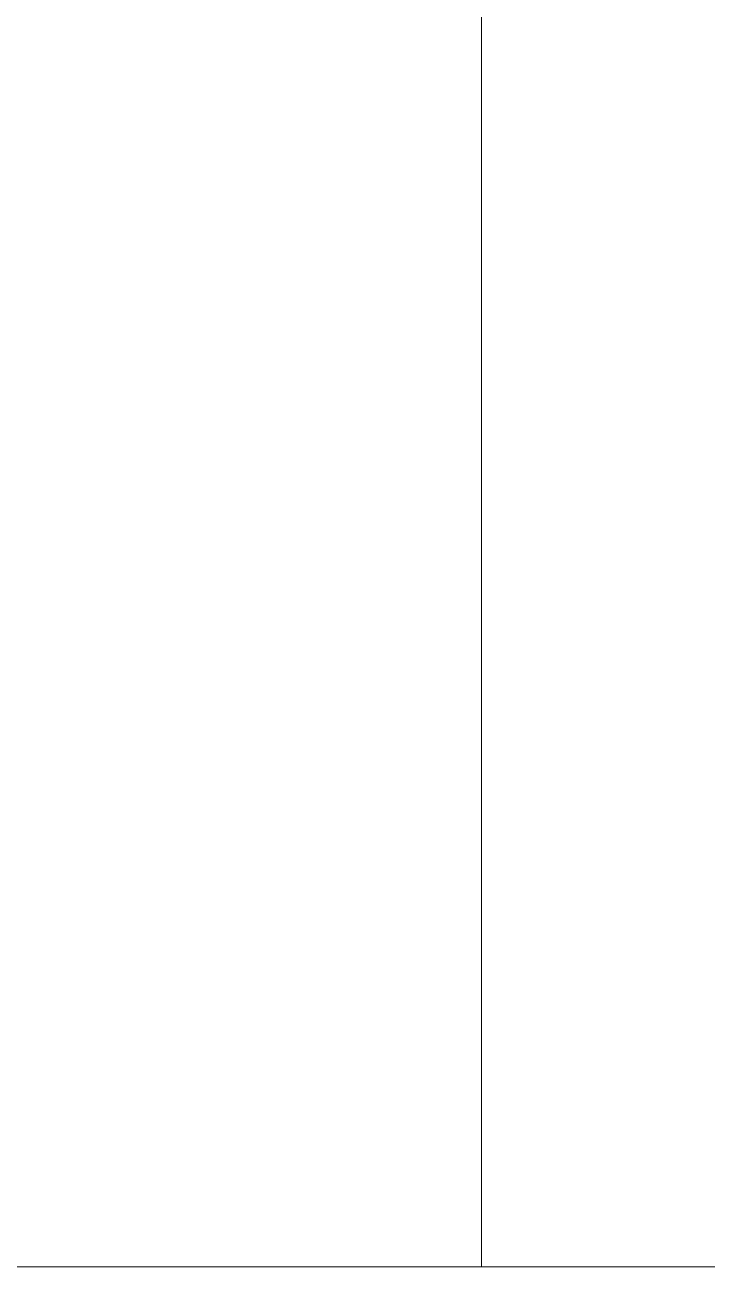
# Model space of a CAD drawing. Header units: millimetres. Extents: x 26027 to 581921, y 7230 to 233891.
# Drawn here: x 478007 to 478573, y 152929 to 153966 of the extents above; entities that cross this region are included whole.
import ezdxf

# ---------------------------------------------------------------- set-up
doc = ezdxf.new("R2010")
doc.units = ezdxf.units.MM
doc.header["$LTSCALE"] = 5
doc.layers.get('0').update_dxf_attribs({"color": 252})
for name, color, linetype, lineweight in [('E-ELEC-EQPM-2', 85, 'Continuous', 30), ('Medical Equipment and Furniture', 252, 'Continuous', 0), ('NEW Wall', 252, 'Continuous', 5), ('Walls', 252, 'Continuous', 5)]:
    doc.layers.add(name, color=color, linetype=linetype, lineweight=lineweight)
doc.layers.add('EXF', color=7, linetype='Continuous', lineweight=30, true_color=0x4e7e3e)

# ---------------------------------------------------------------- blocks, each defined once
blk = doc.blocks.new('*X24')
at = {"color": 0}
for p, q in [((13, 1), (13, 1)), ((13, 1), (13, 1)), ((13, 1), (13, 1)), ((13, 1), (13, 1)), ((13, 1), (13, 1)), ((13, 1), (13, 1)), ((13, 1), (13, 1)), ((13, 1), (13, 1)), ((13, 1), (13, 1)), ((13, 1), (13, 1)), ((13, 1), (13, 1)), ((13, 1), (13, 1)), ((13, 1), (13, 1)), ((13, 1), (13, 1)), ((13, 1), (13, 1)), ((13, 1), (14, 1)), ((13, 1), (14, 1)), ((13, 1), (14, 1)), ((13, 1), (13, 1)), ((13, 1), (13, 1)), ((13, 1), (13, 1)), ((13, 1), (13, 1)), ((13, 1), (13, 1)), ((13, 1), (13, 1)), ((13, 1), (13, 1)), ((13, 1), (13, 1)), ((13, 1), (13, 1)), ((13, 1), (13, 1)), ((13, 1), (13, 1)), ((13, 1), (13, 1)), ((13, 1), (13, 1)), ((13, 1), (13, 1)), ((13, 1), (13, 1)), ((13, 1), (13, 1)), ((13, 1), (13, 1)), ((13, 1), (13, 1)), ((13, 1), (13, 1)), ((13, 1), (13, 1)), ((13, 1), (13, 1)), ((13, 1), (13, 1)), ((13, 1), (13, 1)), ((13, 1), (13, 1)), ((13, 1), (13, 1)), ((13, 1), (13, 1)), ((13, 1), (13, 1)), ((13, 1), (13, 1)), ((13, 1), (13, 1)), ((13, 1), (13, 1)), ((13, 1), (13, 1)), ((13, 1), (13, 1)), ((13, 1), (13, 1)), ((13, 1), (13, 1)), ((13, 1), (13, 1)), ((13, 1), (13, 1)), ((13, 1), (13, 1)), ((13, 1), (13, 1)), ((13, 1), (13, 1)), ((13, 1), (13, 1)), ((13, 1), (13, 1)), ((13, 1), (13, 1)), ((13, 1), (13, 1)), ((13, 1), (13, 1)), ((13, 1), (13, 1)), ((13, 1), (13, 1)), ((13, 1), (13, 1)), ((13, 1), (13, 1)), ((13, 1), (13, 1)), ((13, 1), (13, 1)), ((13, 1), (13, 1)), ((13, 1), (13, 1)), ((13, 1), (13, 1)), ((13, 1), (13, 1)), ((13, 1), (13, 1)), ((13, 1), (13, 1)), ((13, 1), (13, 1)), ((13, 1), (13, 1)), ((13, 1), (13, 1)), ((13, 1), (13, 1)), ((13, 1), (13, 1)), ((13, 1), (13, 1)), ((13, 1), (13, 1)), ((13, 1), (13, 1)), ((13, 1), (13, 1)), ((13, 1), (13, 1)), ((13, 1), (13, 1)), ((13, 1), (13, 1)), ((13, 1), (13, 1)), ((13, 1), (13, 1)), ((13, 1), (13, 1)), ((13, 1), (13, 1)), ((13, 1), (13, 1)), ((13, 1), (13, 1)), ((13, 1), (13, 1)), ((13, 1), (13, 1)), ((13, 1), (13, 1)), ((13, 1), (13, 1)), ((13, 1), (13, 1)), ((13, 1), (13, 1)), ((13, 1), (13, 1)), ((13, 1), (13, 1)), ((13, 1), (13, 1)), ((13, 1), (13, 1)), ((13, 1), (13, 1)), ((13, 1), (13, 1)), ((13, 1), (13, 1)), ((13, 1), (13, 1)), ((13, 1), (13, 1)), ((13, 1), (13, 1)), ((13, 1), (13, 1)), ((13, 1), (13, 1)), ((13, 1), (13, 1)), ((13, 1), (13, 1)), ((13, 1), (13, 1)), ((13, 1), (13, 1)), ((13, 1), (13, 1)), ((13, 1), (13, 1)), ((13, 1), (13, 1)), ((13, 1), (13, 1)), ((13, 1), (13, 1)), ((13, 1), (13, 1)), ((13, 1), (13, 1)), ((13, 1), (13, 1)), ((13, 1), (13, 1)), ((13, 1), (14, 1)), ((13, 0), (13, 0)), ((13, 0), (13, 0)), ((13, 0), (13, 0)), ((13, 0), (13, 0)), ((13, 0), (13, 0)), ((13, 0), (13, 0)), ((13, 0), (13, 0)), ((13, 0), (13, 0)), ((13, 0), (13, 0)), ((13, 0), (13, 0)), ((13, 0), (13, 0)), ((13, 0), (13, 0)), ((13, 0), (13, 0)), ((13, 0), (13, 0)), ((13, 0), (13, 0)), ((13, 0), (13, 0)), ((13, 0), (13, 0)), ((13, 0), (13, 0)), ((13, 0), (13, 0)), ((13, 0), (13, 0)), ((13, 0), (13, 0)), ((13, 0), (13, 0)), ((13, 0), (13, 0)), ((13, 0), (13, 0)), ((13, 0), (13, 0)), ((13, 0), (13, 0)), ((13, 0), (13, 0)), ((13, 0), (13, 0)), ((13, 0), (13, 0)), ((13, 0), (13, 0)), ((13, 0), (13, 0)), ((13, 0), (13, 0)), ((13, 0), (13, 0)), ((13, 0), (13, 0)), ((13, 0), (13, 0)), ((13, 0), (13, 0)), ((13, 0), (13, 0)), ((13, 0), (13, 0)), ((13, 0), (13, 0)), ((13, 0), (13, 0)), ((13, 0), (13, 0)), ((13, 0), (13, 0)), ((13, 0), (13, 0)), ((13, 0), (13, 0)), ((13, 0), (13, 0)), ((13, 0), (13, 0)), ((13, 0), (13, 0)), ((13, 0), (13, 0)), ((13, 0), (14, 0)), ((13, 0), (14, 0)), ((13, 0), (13, 0)), ((13, 0), (14, 0)), ((14, 1), (14, 1)), ((14, 1), (14, 1)), ((14, 1), (14, 1)), ((14, 1), (14, 1)), ((14, 1), (14, 1)), ((14, 1), (14, 1)), ((14, 1), (14, 1)), ((14, 1), (14, 1)), ((14, 1), (14, 1)), ((14, 1), (14, 1)), ((14, 1), (14, 1)), ((14, 1), (14, 1)), ((14, 1), (14, 1)), ((14, 1), (14, 1)), ((14, 1), (14, 1)), ((14, 1), (14, 1)), ((14, 1), (14, 1)), ((14, 1), (14, 1)), ((14, 1), (14, 1)), ((14, 1), (14, 1)), ((14, 1), (14, 1)), ((14, 1), (14, 1)), ((14, 1), (14, 1)), ((14, 1), (14, 1)), ((14, 1), (14, 1)), ((14, 1), (14, 1)), ((14, 1), (14, 1)), ((14, 1), (14, 1)), ((14, 1), (14, 1)), ((14, 1), (14, 1)), ((14, 1), (14, 1)), ((14, 1), (14, 1)), ((14, 1), (14, 1)), ((14, 1), (14, 1)), ((14, 1), (14, 1)), ((14, 1), (14, 1)), ((14, 1), (14, 1)), ((14, 1), (14, 1)), ((14, 1), (14, 1)), ((14, 1), (14, 1)), ((14, 1), (14, 1)), ((14, 1), (14, 1)), ((14, 1), (14, 1)), ((14, 1), (14, 1)), ((14, 1), (14, 1)), ((14, 1), (14, 1)), ((14, 1), (14, 1)), ((14, 1), (14, 1)), ((14, 1), (14, 1)), ((14, 1), (14, 1)), ((14, 1), (14, 1)), ((14, 1), (14, 1)), ((14, 1), (14, 1)), ((14, 1), (14, 1)), ((14, 1), (14, 1)), ((14, 1), (14, 1)), ((14, 1), (14, 1)), ((14, 1), (14, 1)), ((14, 1), (14, 1)), ((14, 1), (14, 1)), ((14, 1), (14, 1)), ((14, 1), (14, 1)), ((14, 1), (14, 1)), ((14, 1), (14, 1)), ((14, 1), (14, 1)), ((14, 1), (14, 1)), ((14, 1), (14, 1)), ((14, 1), (14, 1)), ((14, 1), (14, 1)), ((14, 1), (14, 1)), ((14, 1), (14, 1)), ((14, 1), (14, 1)), ((14, 1), (14, 1)), ((14, 1), (14, 1)), ((14, 1), (14, 1)), ((14, 1), (14, 1)), ((14, 1), (14, 1)), ((14, 1), (14, 1)), ((14, 1), (14, 1)), ((14, 1), (14, 1)), ((14, 1), (14, 1)), ((14, 1), (14, 1)), ((14, 1), (14, 1)), ((14, 1), (14, 1)), ((14, 1), (14, 1)), ((14, 1), (14, 1)), ((14, 1), (14, 1)), ((14, 1), (14, 1)), ((14, 1), (14, 1)), ((14, 1), (14, 1)), ((14, 1), (14, 1)), ((14, 1), (14, 1)), ((14, 1), (14, 1)), ((14, 1), (14, 1)), ((14, 0), (14, 0)), ((14, 0), (14, 0)), ((14, 0), (14, 0)), ((14, 0), (14, 0)), ((14, 0), (14, 0)), ((14, 0), (14, 0)), ((14, 0), (14, 0)), ((14, 0), (14, 0)), ((14, 0), (14, 0)), ((14, 0), (14, 0)), ((14, 0), (14, 0)), ((14, 0), (14, 0)), ((14, 0), (14, 0)), ((14, 0), (14, 0)), ((14, 0), (14, 0)), ((14, 0), (14, 0)), ((14, 0), (14, 0)), ((14, 0), (14, 0)), ((14, 0), (14, 0)), ((14, 0), (14, 0)), ((14, 0), (14, 0)), ((14, 0), (14, 0)), ((14, 0), (14, 0)), ((14, 0), (14, 0)), ((14, 0), (14, 0)), ((14, 0), (14, 0)), ((14, 0), (14, 0)), ((14, 0), (14, 0)), ((14, 0), (14, 0)), ((14, 0), (14, 0)), ((14, 0), (14, 0)), ((14, 0), (14, 0)), ((14, 0), (14, 0)), ((14, 0), (14, 0)), ((14, 0), (14, 0)), ((14, 0), (14, 0)), ((14, 0), (14, 0)), ((14, 0), (14, 0)), ((14, 0), (14, 0)), ((14, 0), (14, 0)), ((14, 0), (14, 0)), ((14, 0), (14, 0)), ((14, 0), (14, 0)), ((14, 0), (14, 0)), ((14, 0), (14, 0)), ((14, 0), (14, 0)), ((14, 0), (14, 0)), ((14, 0), (14, 0)), ((13, 0), (13, 0)), ((13, 0), (14, 0)), ((13, 0), (13, 0)), ((13, 0), (14, 0)), ((13, 0), (13, 0)), ((13, 0), (14, 0)), ((13, 0), (13, 0)), ((13, 0), (13, 0)), ((13, 0), (13, 0)), ((13, 0), (13, 0)), ((13, 0), (14, 0)), ((13, 0), (13, 0)), ((13, 0), (14, 0)), ((13, 0), (13, 0)), ((13, 0), (14, 0)), ((13, 0), (13, 0)), ((13, 0), (14, 0)), ((13, 0), (13, 0)), ((13, 0), (14, 0)), ((13, 0), (13, 0)), ((13, 0), (14, 0)), ((13, 0), (13, 0)), ((13, 0), (14, 0)), ((13, 0), (13, 0)), ((13, 0), (13, 0)), ((13, 0), (13, 0)), ((13, 0), (14, 0)), ((13, 0), (13, 0)), ((13, 0), (14, 0)), ((13, 0), (13, 0)), ((13, 0), (14, 0)), ((13, 0), (13, 0)), ((13, 0), (14, 0)), ((13, 0), (13, 0)), ((13, 0), (13, 0)), ((13, 0), (13, 0)), ((13, 0), (13, 0)), ((13, 0), (13, 0)), ((13, 0), (13, 0)), ((13, 0), (13, 0)), ((13, 0), (13, 0)), ((13, 0), (13, 0)), ((13, 0), (13, 0)), ((13, 0), (13, 0)), ((13, 0), (13, 0)), ((13, 0), (13, 0)), ((13, 0), (13, 0)), ((13, 0), (13, 0)), ((13, 0), (13, 0)), ((13, 0), (13, 0)), ((13, 0), (13, 0)), ((13, 0), (13, 0)), ((13, 0), (13, 0)), ((13, 0), (13, 0)), ((13, 0), (13, 0)), ((13, 0), (13, 0)), ((13, 0), (13, 0)), ((13, 0), (13, 0)), ((13, 0), (13, 0)), ((13, 0), (13, 0)), ((13, 0), (13, 0)), ((13, 0), (13, 0)), ((13, 0), (13, 0)), ((13, 0), (13, 0)), ((13, -1), (13, -1)), ((13, -1), (13, -1)), ((13, -1), (13, -1)), ((13, -1), (13, -1)), ((13, -1), (13, -1)), ((13, -1), (14, -1)), ((13, -1), (13, -1)), ((14, 0), (14, 0)), ((14, 0), (14, 0)), ((14, 0), (14, 0)), ((14, 0), (14, 0)), ((14, 0), (14, 0)), ((14, 0), (14, 0)), ((14, 0), (14, 0)), ((14, 0), (14, 0)), ((14, 0), (14, 0)), ((14, 0), (14, 0)), ((14, 0), (14, 0)), ((14, 0), (14, 0)), ((14, 0), (14, 0)), ((14, 0), (14, 0)), ((14, 0), (14, 0)), ((13, 0), (14, 0)), ((14, 0), (14, 0)), ((14, 0), (14, 0)), ((14, 0), (14, 0)), ((14, 0), (14, 0)), ((14, 0), (14, 0)), ((14, 0), (14, 0)), ((14, 0), (14, 0)), ((14, 0), (14, 0)), ((14, 0), (14, 0)), ((14, 0), (14, 0)), ((14, 0), (14, 0)), ((14, 0), (14, 0)), ((14, 0), (14, 0)), ((14, 0), (14, 0)), ((14, 0), (14, 0)), ((14, 0), (14, 0)), ((14, 0), (14, 0)), ((14, 0), (14, 0)), ((14, 0), (14, 0)), ((14, 0), (14, 0)), ((14, 0), (14, 0)), ((14, 0), (14, 0)), ((14, 0), (14, 0)), ((14, 0), (14, 0)), ((14, 0), (14, 0)), ((14, 0), (14, 0)), ((14, 0), (14, 0)), ((14, 0), (14, 0)), ((14, 0), (14, 0)), ((14, 0), (14, 0)), ((14, 0), (14, 0)), ((14, 0), (14, 0)), ((14, 0), (14, 0)), ((14, 0), (14, 0)), ((14, -1), (14, -1)), ((14, -1), (14, -1)), ((14, -1), (14, -1)), ((14, -1), (14, -1)), ((14, -1), (14, -1))]:
    blk.add_line(p, q, dxfattribs=at)
blk = doc.blocks.new('*X23')
at = {"color": 0}
for p, q in [((5, 3), (5, 3)), ((5, 3), (5, 3)), ((5, 3), (5, 3)), ((5, 3), (5, 3)), ((5, 3), (5, 3)), ((5, 3), (5, 3)), ((5, 3), (5, 3)), ((5, 3), (5, 3)), ((5, 3), (5, 3)), ((5, 3), (5, 3)), ((5, 3), (5, 3)), ((5, 3), (5, 3)), ((5, 3), (5, 3)), ((5, 3), (5, 3)), ((5, 3), (5, 3)), ((5, 3), (5, 3)), ((5, 3), (5, 3)), ((5, 3), (5, 3)), ((5, 3), (5, 3)), ((5, 3), (5, 3)), ((5, 3), (5, 3)), ((5, 3), (5, 3)), ((5, 3), (5, 3)), ((5, 3), (5, 3)), ((5, 3), (5, 3)), ((5, 3), (5, 3)), ((5, 3), (5, 3)), ((5, 3), (5, 3)), ((5, 3), (5, 3)), ((5, 3), (5, 3)), ((5, 3), (5, 3)), ((5, 3), (5, 3)), ((5, 3), (5, 3)), ((5, 3), (5, 3)), ((5, 3), (5, 3)), ((5, 3), (5, 3)), ((5, 3), (5, 3)), ((5, 3), (5, 3)), ((5, 3), (5, 3)), ((5, 3), (5, 3)), ((5, 3), (5, 3)), ((5, 3), (5, 3)), ((5, 3), (5, 3)), ((5, 3), (5, 3)), ((5, 3), (5, 3)), ((5, 3), (5, 3)), ((5, 3), (5, 3)), ((5, 3), (5, 3)), ((5, 3), (5, 3)), ((5, 3), (5, 3)), ((5, 3), (5, 3)), ((5, 3), (5, 3)), ((5, 3), (5, 3)), ((5, 3), (5, 3)), ((5, 3), (5, 3)), ((5, 3), (5, 3)), ((5, 3), (5, 3)), ((5, 3), (5, 3)), ((5, 3), (5, 3)), ((5, 3), (5, 3)), ((5, 3), (5, 3)), ((5, 3), (5, 3)), ((5, 3), (5, 3)), ((5, 3), (5, 3)), ((5, 3), (5, 3)), ((5, 3), (5, 3)), ((6, 3), (5, 3)), ((5, 3), (5, 3)), ((6, 3), (5, 3)), ((5, 3), (5, 3)), ((6, 3), (5, 3)), ((5, 3), (5, 3)), ((6, 3), (5, 3)), ((5, 3), (5, 3)), ((5, 3), (5, 3)), ((5, 3), (5, 3)), ((5, 3), (5, 3)), ((5, 3), (5, 3)), ((5, 3), (5, 3)), ((5, 3), (5, 3)), ((5, 3), (5, 3)), ((5, 3), (5, 3)), ((5, 3), (5, 3)), ((5, 3), (5, 3)), ((5, 3), (5, 3)), ((5, 3), (5, 3)), ((5, 3), (5, 3)), ((5, 3), (5, 3)), ((5, 3), (5, 3)), ((5, 3), (5, 3)), ((5, 3), (5, 3)), ((5, 3), (5, 3)), ((5, 3), (5, 3)), ((5, 3), (5, 3)), ((5, 3), (5, 3)), ((5, 3), (5, 3)), ((6, 3), (6, 3)), ((6, 3), (6, 3)), ((6, 3), (6, 3)), ((6, 3), (6, 3)), ((6, 3), (6, 3)), ((6, 3), (6, 3)), ((6, 3), (6, 3)), ((6, 3), (6, 3)), ((6, 3), (6, 3)), ((6, 3), (6, 3)), ((6, 3), (6, 3)), ((6, 3), (6, 3)), ((6, 3), (6, 3)), ((6, 3), (6, 3)), ((6, 3), (6, 3)), ((6, 3), (6, 3)), ((6, 3), (6, 3)), ((6, 3), (6, 3)), ((6, 3), (6, 3)), ((6, 3), (6, 3)), ((6, 3), (6, 3)), ((6, 3), (6, 3)), ((6, 3), (6, 3)), ((6, 3), (6, 3)), ((6, 3), (6, 3)), ((6, 3), (6, 3)), ((6, 3), (6, 3)), ((6, 3), (6, 3)), ((6, 3), (6, 3)), ((6, 3), (6, 3)), ((6, 3), (6, 3)), ((6, 3), (6, 3)), ((6, 3), (6, 3)), ((6, 3), (6, 3)), ((6, 3), (6, 3)), ((6, 3), (6, 3)), ((6, 3), (6, 3)), ((6, 3), (6, 3)), ((6, 3), (6, 3)), ((6, 3), (6, 3)), ((6, 3), (6, 3)), ((6, 3), (6, 3)), ((6, 3), (6, 3)), ((6, 3), (6, 3)), ((6, 3), (6, 3)), ((6, 3), (6, 3)), ((6, 3), (6, 3)), ((6, 3), (6, 3)), ((6, 3), (6, 3)), ((6, 3), (6, 3)), ((6, 3), (6, 3)), ((6, 3), (6, 3)), ((6, 3), (6, 3)), ((6, 3), (6, 3)), ((6, 3), (6, 3)), ((6, 3), (6, 3)), ((6, 3), (6, 3)), ((6, 3), (6, 3)), ((6, 3), (6, 3)), ((6, 3), (6, 3)), ((6, 3), (6, 3)), ((6, 3), (6, 3)), ((6, 3), (6, 3)), ((6, 3), (6, 3)), ((6, 3), (6, 3)), ((6, 3), (6, 3)), ((6, 3), (6, 3)), ((6, 3), (6, 3)), ((6, 3), (6, 3)), ((6, 3), (6, 3)), ((6, 3), (6, 3)), ((6, 3), (6, 3)), ((6, 3), (6, 3)), ((6, 3), (6, 3)), ((6, 3), (6, 3)), ((6, 3), (6, 3)), ((6, 3), (6, 3)), ((6, 3), (6, 3)), ((6, 3), (6, 3)), ((6, 3), (6, 3)), ((6, 3), (6, 3)), ((6, 3), (6, 3)), ((6, 3), (6, 3)), ((6, 3), (6, 3)), ((6, 3), (6, 3)), ((6, 3), (6, 3)), ((6, 3), (6, 3)), ((6, 3), (6, 3)), ((6, 3), (6, 3)), ((6, 3), (6, 3)), ((6, 3), (6, 3)), ((6, 3), (6, 3)), ((6, 3), (6, 3)), ((6, 3), (6, 3)), ((6, 3), (6, 3)), ((6, 3), (6, 3)), ((6, 3), (6, 3)), ((6, 3), (6, 3)), ((6, 3), (6, 3)), ((6, 3), (6, 3)), ((6, 3), (6, 3)), ((6, 3), (6, 3)), ((6, 3), (6, 3)), ((6, 3), (6, 3)), ((6, 3), (6, 3)), ((6, 3), (6, 3)), ((6, 3), (6, 3)), ((6, 3), (6, 3)), ((6, 3), (6, 3)), ((6, 3), (6, 3)), ((6, 3), (6, 3)), ((6, 3), (6, 3)), ((6, 3), (6, 3)), ((6, 3), (6, 3)), ((6, 3), (6, 3)), ((6, 3), (6, 3)), ((6, 3), (6, 3)), ((6, 3), (6, 3)), ((6, 3), (6, 3)), ((6, 3), (6, 3)), ((6, 3), (6, 3)), ((6, 3), (6, 3)), ((6, 3), (6, 3)), ((6, 3), (6, 3)), ((6, 3), (6, 3)), ((6, 3), (6, 3)), ((6, 3), (6, 3)), ((6, 3), (6, 3)), ((6, 3), (6, 3)), ((6, 3), (6, 3)), ((6, 3), (6, 3)), ((6, 3), (6, 3)), ((6, 3), (6, 3)), ((6, 3), (6, 3)), ((6, 3), (6, 3)), ((6, 3), (6, 3)), ((6, 3), (6, 3)), ((6, 3), (6, 3)), ((6, 3), (6, 3)), ((6, 3), (6, 3)), ((6, 3), (6, 3)), ((6, 3), (6, 3)), ((6, 3), (6, 3)), ((6, 3), (6, 3)), ((6, 3), (6, 3)), ((6, 3), (6, 3)), ((6, 3), (6, 3)), ((6, 3), (6, 3)), ((6, 3), (6, 3)), ((6, 3), (6, 3)), ((6, 3), (6, 3)), ((6, 3), (6, 3)), ((6, 3), (6, 3)), ((6, 3), (6, 3)), ((6, 3), (6, 3)), ((6, 3), (6, 3)), ((6, 3), (6, 3)), ((6, 3), (6, 3)), ((6, 3), (6, 3)), ((6, 3), (6, 3)), ((6, 3), (6, 3)), ((6, 3), (6, 3)), ((6, 3), (6, 3)), ((6, 3), (6, 3)), ((6, 3), (6, 3)), ((6, 3), (6, 3)), ((6, 3), (6, 3)), ((6, 3), (6, 3)), ((6, 3), (6, 3)), ((6, 3), (6, 3)), ((6, 3), (6, 3)), ((6, 3), (6, 3)), ((6, 3), (6, 3)), ((6, 3), (6, 3)), ((6, 3), (6, 3)), ((6, 3), (6, 3)), ((6, 3), (6, 3)), ((6, 3), (6, 3)), ((6, 3), (6, 3)), ((6, 3), (6, 3)), ((6, 3), (6, 3)), ((6, 3), (6, 3)), ((6, 3), (6, 3)), ((6, 3), (6, 3)), ((6, 3), (6, 3)), ((6, 3), (6, 3)), ((6, 3), (6, 3)), ((6, 3), (6, 3)), ((6, 3), (6, 3)), ((6, 3), (6, 3)), ((6, 3), (6, 3)), ((6, 3), (6, 3)), ((6, 3), (6, 3)), ((6, 3), (6, 3)), ((6, 3), (6, 3)), ((6, 3), (6, 3)), ((6, 3), (6, 3)), ((6, 3), (6, 3)), ((6, 3), (6, 3)), ((6, 3), (6, 3)), ((6, 3), (6, 3)), ((6, 3), (6, 3)), ((6, 3), (6, 3)), ((6, 3), (6, 3)), ((6, 3), (5, 3)), ((6, 3), (5, 3)), ((6, 3), (5, 3)), ((6, 3), (5, 3)), ((6, 3), (5, 3)), ((6, 3), (6, 3)), ((6, 3), (6, 3)), ((6, 3), (6, 3)), ((6, 3), (6, 3)), ((6, 3), (6, 3)), ((6, 3), (6, 3)), ((6, 3), (6, 3)), ((6, 3), (6, 3)), ((6, 3), (6, 3)), ((6, 3), (6, 3)), ((6, 3), (6, 3)), ((6, 3), (6, 3)), ((6, 3), (6, 3)), ((6, 3), (6, 3)), ((6, 3), (6, 3)), ((6, 3), (6, 3)), ((6, 3), (6, 3)), ((6, 3), (6, 3)), ((6, 3), (6, 3)), ((6, 3), (6, 3)), ((6, 3), (6, 3)), ((6, 3), (6, 3)), ((6, 3), (6, 3)), ((6, 3), (6, 3)), ((6, 3), (6, 3)), ((6, 3), (6, 3)), ((6, 3), (6, 3)), ((6, 3), (6, 3)), ((6, 3), (6, 3)), ((6, 3), (6, 3)), ((6, 3), (6, 3)), ((6, 3), (6, 3)), ((6, 3), (6, 3)), ((6, 3), (6, 3)), ((6, 3), (6, 3)), ((6, 3), (6, 3)), ((6, 3), (6, 3)), ((6, 3), (6, 3)), ((6, 3), (6, 3)), ((6, 3), (6, 3)), ((6, 3), (6, 3)), ((6, 3), (6, 3)), ((6, 3), (6, 3)), ((6, 3), (6, 3)), ((6, 3), (6, 3)), ((6, 3), (6, 3)), ((6, 3), (6, 3)), ((6, 3), (6, 3)), ((6, 3), (6, 3)), ((6, 3), (6, 3)), ((6, 3), (6, 3)), ((6, 3), (6, 3)), ((6, 3), (6, 3)), ((6, 3), (6, 3)), ((6, 3), (6, 3)), ((6, 3), (6, 3)), ((6, 3), (6, 3)), ((6, 3), (6, 3)), ((6, 3), (6, 3)), ((6, 3), (6, 3)), ((6, 3), (6, 3)), ((6, 3), (6, 3)), ((6, 3), (6, 3)), ((6, 3), (6, 3)), ((6, 3), (6, 3)), ((6, 3), (6, 3)), ((6, 3), (6, 3)), ((6, 3), (6, 3)), ((6, 3), (6, 3)), ((6, 3), (6, 3)), ((6, 3), (6, 3)), ((6, 3), (6, 3)), ((6, 3), (6, 3)), ((6, 3), (6, 3)), ((6, 3), (6, 3)), ((6, 3), (6, 3)), ((6, 3), (6, 3)), ((6, 3), (6, 3)), ((6, 3), (6, 3)), ((6, 3), (6, 3)), ((6, 3), (6, 3)), ((6, 3), (6, 3)), ((6, 3), (6, 3)), ((6, 3), (6, 3)), ((6, 3), (6, 3)), ((6, 3), (6, 3)), ((6, 3), (6, 3)), ((6, 3), (6, 3)), ((6, 3), (6, 3)), ((6, 3), (6, 3)), ((6, 3), (6, 3)), ((6, 3), (6, 3)), ((6, 3), (6, 3)), ((6, 3), (6, 3)), ((6, 3), (6, 3)), ((6, 3), (6, 3)), ((6, 3), (6, 3)), ((6, 3), (6, 3)), ((6, 3), (6, 3)), ((6, 3), (6, 3)), ((6, 3), (6, 3)), ((6, 3), (6, 3)), ((6, 3), (6, 3)), ((6, 3), (6, 3)), ((6, 3), (6, 3)), ((6, 3), (6, 3)), ((6, 3), (6, 3)), ((6, 3), (6, 3)), ((6, 3), (6, 3)), ((6, 3), (6, 3)), ((6, 3), (6, 3)), ((6, 3), (6, 3)), ((6, 3), (6, 3)), ((6, 3), (6, 3)), ((6, 3), (6, 3)), ((6, 3), (6, 3)), ((6, 3), (6, 3)), ((6, 3), (6, 3)), ((6, 3), (6, 3)), ((6, 3), (6, 3)), ((6, 3), (6, 3)), ((6, 3), (6, 3)), ((6, 3), (6, 3)), ((6, 3), (6, 3)), ((6, 3), (6, 3)), ((6, 3), (6, 3)), ((6, 3), (6, 3)), ((6, 3), (6, 3)), ((6, 3), (6, 3)), ((6, 3), (6, 3)), ((6, 3), (6, 3)), ((6, 3), (6, 3)), ((6, 3), (6, 3)), ((6, 3), (6, 3)), ((6, 3), (6, 3)), ((6, 3), (6, 3)), ((6, 3), (6, 3)), ((6, 3), (6, 3)), ((6, 3), (6, 3)), ((6, 3), (6, 3)), ((6, 3), (6, 3)), ((6, 3), (6, 3)), ((6, 3), (6, 3)), ((6, 3), (6, 3)), ((6, 3), (6, 3)), ((6, 3), (6, 3)), ((6, 3), (6, 3)), ((6, 3), (6, 3)), ((6, 3), (6, 3)), ((6, 3), (6, 3)), ((6, 3), (6, 3)), ((6, 3), (6, 3)), ((6, 3), (6, 3)), ((6, 3), (6, 3)), ((6, 3), (6, 3)), ((6, 3), (6, 3)), ((6, 3), (6, 3)), ((6, 3), (6, 3)), ((6, 3), (6, 3)), ((6, 3), (6, 3)), ((6, 3), (6, 3)), ((6, 3), (6, 3)), ((6, 3), (6, 3)), ((6, 3), (6, 3)), ((6, 3), (6, 3)), ((6, 3), (6, 3)), ((6, 3), (6, 3)), ((6, 3), (6, 3)), ((6, 3), (6, 3)), ((6, 3), (6, 3)), ((6, 3), (6, 3)), ((6, 3), (6, 3)), ((6, 3), (6, 3)), ((6, 3), (6, 3)), ((6, 3), (6, 3)), ((6, 3), (6, 3)), ((6, 3), (6, 3)), ((6, 3), (6, 3)), ((6, 3), (6, 3)), ((6, 3), (6, 3)), ((6, 3), (6, 3)), ((6, 3), (6, 3)), ((6, 3), (6, 3)), ((6, 3), (6, 3)), ((6, 3), (6, 3)), ((6, 3), (6, 3)), ((6, 3), (6, 3)), ((6, 3), (6, 3)), ((6, 3), (6, 3)), ((6, 3), (6, 3)), ((6, 3), (6, 3)), ((6, 3), (6, 3)), ((6, 3), (6, 3)), ((6, 3), (6, 3)), ((6, 3), (6, 3)), ((6, 3), (6, 3)), ((6, 3), (6, 3)), ((6, 3), (6, 3)), ((6, 3), (6, 3)), ((6, 3), (6, 3)), ((6, 3), (6, 3)), ((6, 3), (6, 3)), ((6, 3), (6, 3)), ((6, 3), (6, 3)), ((6, 3), (6, 3)), ((6, 3), (6, 3)), ((6, 3), (6, 3)), ((6, 3), (6, 3)), ((6, 3), (6, 3)), ((6, 3), (6, 3)), ((6, 3), (6, 3)), ((6, 3), (6, 3)), ((6, 3), (6, 3)), ((6, 3), (6, 3)), ((6, 3), (6, 3)), ((6, 3), (6, 3)), ((6, 3), (6, 3)), ((6, 3), (6, 3)), ((6, 3), (6, 3)), ((6, 3), (6, 3)), ((6, 3), (6, 3)), ((6, 3), (6, 3)), ((6, 3), (6, 3)), ((6, 3), (6, 3)), ((6, 3), (6, 3)), ((6, 3), (6, 3)), ((6, 3), (6, 3)), ((6, 3), (6, 3)), ((6, 3), (6, 3)), ((6, 3), (6, 3)), ((6, 3), (6, 3)), ((6, 3), (6, 3)), ((6, 3), (6, 3)), ((6, 3), (6, 3)), ((6, 3), (6, 3)), ((6, 3), (6, 3)), ((6, 3), (6, 3)), ((6, 3), (6, 3)), ((6, 3), (6, 3)), ((6, 3), (6, 3)), ((6, 3), (6, 3)), ((6, 3), (6, 3)), ((6, 3), (6, 3)), ((6, 3), (6, 3)), ((6, 3), (6, 3)), ((6, 3), (6, 3)), ((6, 3), (6, 3)), ((6, 3), (6, 3)), ((6, 3), (6, 3)), ((6, 3), (6, 3)), ((6, 3), (6, 3)), ((6, 3), (6, 3)), ((6, 3), (6, 3)), ((6, 3), (6, 3)), ((6, 3), (6, 3)), ((6, 3), (6, 3)), ((6, 3), (6, 3)), ((6, 3), (6, 3)), ((6, 3), (6, 3)), ((6, 3), (6, 3)), ((6, 3), (6, 3)), ((6, 3), (6, 3)), ((6, 3), (6, 3)), ((6, 3), (6, 3)), ((6, 3), (6, 3)), ((6, 3), (6, 3)), ((6, 3), (6, 3)), ((6, 3), (6, 3)), ((6, 3), (6, 3)), ((6, 3), (6, 3)), ((6, 3), (6, 3)), ((6, 3), (6, 3)), ((6, 3), (6, 3)), ((6, 3), (6, 3)), ((6, 3), (6, 3)), ((6, 3), (6, 3)), ((6, 3), (6, 3)), ((6, 3), (6, 3)), ((6, 3), (6, 3)), ((6, 3), (6, 3)), ((6, 3), (6, 3)), ((6, 3), (6, 3)), ((6, 3), (6, 3)), ((6, 3), (6, 3)), ((6, 3), (6, 3)), ((6, 3), (6, 3)), ((6, 3), (6, 3)), ((6, 3), (6, 3)), ((6, 3), (6, 3)), ((6, 3), (6, 3)), ((6, 3), (6, 3)), ((6, 3), (6, 3)), ((6, 3), (6, 3)), ((6, 3), (6, 3)), ((6, 3), (6, 3)), ((6, 3), (6, 3)), ((6, 3), (6, 3)), ((6, 3), (6, 3)), ((6, 3), (6, 3)), ((6, 3), (6, 3)), ((6, 3), (6, 3)), ((6, 3), (6, 3)), ((6, 3), (6, 3)), ((6, 3), (6, 3)), ((6, 3), (6, 3)), ((6, 3), (6, 3)), ((6, 3), (6, 3)), ((6, 3), (6, 3)), ((6, 3), (6, 3)), ((6, 3), (6, 3)), ((6, 3), (6, 3)), ((6, 3), (6, 3)), ((6, 3), (6, 3)), ((6, 3), (6, 3)), ((6, 3), (6, 3)), ((6, 3), (6, 3)), ((6, 3), (6, 3))]:
    blk.add_line(p, q, dxfattribs=at)
blk = doc.blocks.new('GF21043-P')
at = {"color": 0}
for p, q in [((0.8, 0.75), (-0.8, 0.75)), ((0.8, 0), (0.8, 0.75))]:
    blk.add_line(p, q, dxfattribs=at)
for points in [[(0.8, 0.75), (0.8, 0.75), (0.8, 0.75), (0.8, 0.75), (0.8, 0.75), (0.8, 0.75), (0.8, 0.75), (0.8, 0.75), (0.8, 0.75), (0.8, 0.75), (0.8, 0.75), (0.8, 0.75), (0.8, 0.75), (0.8, 0.75), (0.8, 0.75), (0.8, 0.75), (0.8, 0.75), (0.8, 0.75), (0.8, 0.75), (0.8, 0.75), (0.8, 0.75), (0.8, 0.75), (0.8, 0.75), (0.8, 0.75), (0.8, 0.75), (0.8, 0.75), (0.8, 0.75), (0.8, 0.75), (0.8, 0.75), (0.8, 0.75), (0.8, 0.75), (0.8, 0.75), (0.8, 0.75), (0.8, 0.75), (0.8, 0.75), (0.8, 0.75), (0.8, 0.75), (0.8, 0.75), (0.8, 0.75), (0.8, 0.75), (0.8, 0.75), (0.8, 0.75), (0.8, 0.75), (0.8, 0.75), (0.8, 0.75), (0.8, 0.75), (0.8, 0.75), (0.8, 0.75), (0.8, 0.75), (0.8, 0.75), (0.8, 0.75), (0.8, 0.75), (0.8, 0.75), (0.8, 0.75), (0.8, 0.75), (0.8, 0.75), (0.8, 0.75), (0.8, 0.75), (0.8, 0.75), (0.8, 0.75), (0.8, 0.75), (0.8, 0.75), (0.8, 0.75), (0.8, 0.75), (0.8, 0.75), (0.8, 0.75), (0.8, 0.75), (0.8, 0.75), (0.8, 0.75), (0.8, 0.75), (0.8, 0.75), (0.8, 0.75), (0.8, 0.75), (0.8, 0.75), (0.8, 0.75), (0.8, 0.75), (0.8, 0.75), (0.8, 0.75), (0.8, 0.75), (0.8, 0.75), (0.8, 0.75), (0.8, 0.75), (0.8, 0.75), (0.8, 0.75), (0.8, 0.75), (0.8, 0.75), (0.8, 0.75), (0.8, 0.75), (0.8, 0.75), (0.8, 0.75), (0.8, 0.75), (0.8, 0.75), (0.8, 0.75), (0.8, 0.75), (0.8, 0.75), (0.8, 0.75), (0.8, 0.75), (0.8, 0.75), (0.8, 0.75), (0.8, 0.75), (0.8, 0.75), (0.8, 0.75), (0.8, 0.75), (0.8, 0.75), (0.8, 0.75), (0.8, 0.75), (0.8, 0.75), (0.8, 0.75), (0.8, 0.75), (0.8, 0.75), (0.8, 0.75), (0.8, 0.75), (0.8, 0.75), (0.8, 0.75), (0.8, 0.75), (0.8, 0.75), (0.8, 0.75), (0.8, 0.75), (0.8, 0.75), (0.8, 0.75), (0.8, 0.75), (0.8, 0.75), (0.8, 0.75), (0.8, 0.75), (0.8, 0.75), (0.8, 0.75), (0.8, 0.75), (0.8, 0.75), (0.8, 0.75), (0.8, 0.75), (0.8, 0.75), (0.8, 0.75), (0.8, 0.75), (0.8, 0.75), (0.8, 0.75), (0.8, 0.75), (0.8, 0.75), (0.8, 0.75), (0.8, 0.75), (0.8, 0.75), (0.8, 0.75), (0.8, 0.75), (0.8, 0.75), (0.8, 0.75), (0.8, 0.75), (0.8, 0.75), (0.8, 0.75), (0.8, 0.75), (0.8, 0.75), (0.8, 0.75), (0.8, 0.75), (0.8, 0.75), (0.8, 0.75), (0.8, 0.75), (0.8, 0.75), (0.8, 0.75), (0.8, 0.75), (0.8, 0.75), (0.8, 0.75), (0.8, 0.75), (0.8, 0.75), (0.8, 0.75), (0.8, 0.75), (0.8, 0.75), (0.8, 0.75), (0.8, 0.75), (0.8, 0.75), (0.8, 0.75), (0.8, 0.75), (0.8, 0.75), (0.8, 0.75), (0.8, 0.75), (0.8, 0.75), (0.8, 0.75), (0.8, 0.75), (0.8, 0.75), (0.8, 0.75), (0.8, 0.75), (0.8, 0.75), (0.8, 0.75), (0.8, 0.75), (0.8, 0.75), (0.8, 0.75), (0.8, 0.75), (0.8, 0.75), (0.8, 0.75), (0.8, 0.75), (0.8, 0.75), (0.8, 0.75), (0.8, 0.75), (0.8, 0.75), (0.8, 0.75), (0.8, 0.75), (0.8, 0.75), (0.8, 0.75), (0.8, 0.75), (0.8, 0.75), (0.8, 0.75), (0.8, 0.75), (0.8, 0.75), (0.8, 0.75), (0.8, 0.75), (0.8, 0.75), (0.8, 0.75), (0.8, 0.75), (0.8, 0.75), (0.8, 0.75), (0.8, 0.75), (0.8, 0.75), (0.8, 0.75), (0.8, 0.75), (0.8, 0.75), (0.8, 0.75), (0.8, 0.75), (0.8, 0.75), (0.8, 0.75), (0.8, 0.75), (0.8, 0.75), (0.8, 0.75), (0.8, 0.75), (0.8, 0.75), (0.8, 0.75), (0.8, 0.75), (0.8, 0.75), (0.8, 0.75), (0.8, 0.75), (0.8, 0.75), (0.8, 0.75), (0.8, 0.75), (0.8, 0.75), (0.8, 0.75), (0.8, 0.75), (0.8, 0.75), (0.8, 0.75), (0.8, 0.75), (0.8, 0.75), (0.8, 0.75), (0.8, 0.75), (0.8, 0.75), (0.8, 0.75), (0.8, 0.75), (0.8, 0.75), (0.8, 0.75), (0.8, 0.75), (0.8, 0.75), (0.8, 0.75), (0.8, 0.75), (0.8, 0.75), (0.8, 0.75), (0.8, 0.75), (0.8, 0.75), (0.8, 0.75), (0.8, 0.75), (0.8, 0.75), (0.8, 0.75), (0.8, 0.75), (0.8, 0.75), (0.8, 0.75), (0.8, 0.75), (0.8, 0.75), (0.8, 0.75), (0.8, 0.75), (0.8, 0.75), (0.8, 0.75), (0.8, 0.75), (0.8, 0.75), (0.8, 0.75), (0.8, 0.75), (0.8, 0.75), (0.8, 0.75), (0.8, 0.75), (0.8, 0.75), (0.8, 0.75), (0.8, 0.75), (0.8, 0.75), (0.8, 0.75), (0.8, 0.75)], [(0.8, 0.75), (0.8, 0.75), (0.8, 0.75), (0.8, 0.75), (0.8, 0.75), (0.8, 0.75), (0.8, 0.75), (0.8, 0.75), (0.8, 0.75), (0.8, 0.75), (0.8, 0.75), (0.8, 0.75), (0.8, 0.75), (0.8, 0.75), (0.8, 0.75), (0.8, 0.75), (0.8, 0.75), (0.8, 0.75), (0.8, 0.75), (0.8, 0.75), (0.8, 0.75), (0.8, 0.75), (0.8, 0.75), (0.8, 0.75), (0.8, 0.75), (0.8, 0.75), (0.8, 0.75), (0.8, 0.75), (0.8, 0.75), (0.8, 0.75), (0.8, 0.75), (0.8, 0.75), (0.8, 0.75), (0.8, 0.75), (0.8, 0.75), (0.8, 0.75), (0.8, 0.75), (0.8, 0.75), (0.8, 0.75), (0.8, 0.75), (0.8, 0.75), (0.8, 0.75), (0.8, 0.75), (0.8, 0.75), (0.8, 0.75), (0.8, 0.75), (0.8, 0.75), (0.8, 0.75), (0.8, 0.75), (0.8, 0.75), (0.8, 0.75), (0.8, 0.75), (0.8, 0.75), (0.8, 0.75), (0.8, 0.75), (0.8, 0.75), (0.8, 0.75), (0.8, 0.75), (0.8, 0.75), (0.8, 0.75), (0.8, 0.75), (0.8, 0.75), (0.8, 0.75), (0.8, 0.75), (0.8, 0.75), (0.8, 0.75), (0.8, 0.75), (0.8, 0.75), (0.8, 0.75), (0.8, 0.75), (0.8, 0.75), (0.8, 0.75), (0.8, 0.75), (0.8, 0.75), (0.8, 0.75), (0.8, 0.75), (0.8, 0.75), (0.8, 0.75), (0.8, 0.75), (0.8, 0.75), (0.8, 0.75), (0.8, 0.75), (0.8, 0.75), (0.8, 0.75), (0.8, 0.75), (0.8, 0.75), (0.8, 0.75), (0.8, 0.75), (0.8, 0.75), (0.8, 0.75), (0.8, 0.75), (0.8, 0.75), (0.8, 0.75), (0.8, 0.75), (0.8, 0.75), (0.8, 0.75), (0.8, 0.75), (0.8, 0.75), (0.8, 0.75), (0.8, 0.75), (0.8, 0.75), (0.8, 0.75), (0.8, 0.75), (0.8, 0.75), (0.8, 0.75), (0.8, 0.75), (0.8, 0.75), (0.8, 0.75), (0.8, 0.75), (0.8, 0.75), (0.8, 0.75), (0.8, 0.75), (0.8, 0.75), (0.8, 0.75), (0.8, 0.75), (0.8, 0.75), (0.8, 0.75), (0.8, 0.75), (0.8, 0.75), (0.8, 0.75), (0.8, 0.75), (0.8, 0.75), (0.8, 0.75), (0.8, 0.75), (0.8, 0.75), (0.8, 0.75), (0.8, 0.75), (0.8, 0.75), (0.8, 0.75), (0.8, 0.75), (0.8, 0.75), (0.8, 0.75), (0.8, 0.75), (0.8, 0.75), (0.8, 0.75), (0.8, 0.75), (0.8, 0.75), (0.8, 0.75), (0.8, 0.75), (0.8, 0.75), (0.8, 0.75), (0.8, 0.75), (0.8, 0.75), (0.8, 0.75), (0.8, 0.75), (0.8, 0.75), (0.8, 0.75), (0.8, 0.75), (0.8, 0.75), (0.8, 0.75), (0.8, 0.75), (0.8, 0.75), (0.8, 0.75), (0.8, 0.75), (0.8, 0.75), (0.8, 0.75), (0.8, 0.75), (0.8, 0.75), (0.8, 0.75), (0.8, 0.75), (0.8, 0.75), (0.8, 0.75), (0.8, 0.75), (0.8, 0.75), (0.8, 0.75), (0.8, 0.75), (0.8, 0.75), (0.8, 0.75), (0.8, 0.75), (0.8, 0.75), (0.8, 0.75), (0.8, 0.75), (0.8, 0.75), (0.8, 0.75), (0.8, 0.75), (0.8, 0.75), (0.8, 0.75), (0.8, 0.75), (0.8, 0.75), (0.8, 0.75), (0.8, 0.75), (0.8, 0.75), (0.8, 0.75), (0.8, 0.75), (0.8, 0.75), (0.8, 0.75), (0.8, 0.75), (0.8, 0.75), (0.8, 0.75), (0.8, 0.75), (0.8, 0.75), (0.8, 0.75), (0.8, 0.75), (0.8, 0.75), (0.8, 0.75), (0.8, 0.75), (0.8, 0.75), (0.8, 0.75), (0.8, 0.75), (0.8, 0.75), (0.8, 0.75), (0.8, 0.75), (0.8, 0.75), (0.8, 0.75), (0.8, 0.75), (0.8, 0.75), (0.8, 0.75), (0.8, 0.75), (0.8, 0.75), (0.8, 0.75), (0.8, 0.75), (0.8, 0.75), (0.8, 0.75), (0.8, 0.75), (0.8, 0.75), (0.8, 0.75), (0.8, 0.75), (0.8, 0.75), (0.8, 0.75)], [(0.8, 0.75), (0.8, 0.75), (0.8, 0.75), (0.8, 0.75), (0.8, 0.75), (0.8, 0.75), (0.8, 0.75), (0.8, 0.75), (0.8, 0.75), (0.8, 0.75), (0.8, 0.75), (0.8, 0.75), (0.8, 0.75), (0.8, 0.75), (0.8, 0.75), (0.8, 0.75), (0.8, 0.75), (0.8, 0.75), (0.8, 0.75), (0.8, 0.75), (0.8, 0.75), (0.8, 0.75), (0.8, 0.75), (0.8, 0.75), (0.8, 0.75), (0.8, 0.75), (0.8, 0.75), (0.8, 0.75), (0.8, 0.75), (0.8, 0.75), (0.8, 0.75), (0.8, 0.75), (0.8, 0.75), (0.8, 0.75), (0.8, 0.75), (0.8, 0.75), (0.8, 0.75), (0.8, 0.75), (0.8, 0.75), (0.8, 0.75), (0.8, 0.75), (0.8, 0.75), (0.8, 0.75), (0.8, 0.75), (0.8, 0.75), (0.8, 0.75), (0.8, 0.75), (0.8, 0.75), (0.8, 0.75), (0.8, 0.75), (0.8, 0.75), (0.8, 0.75), (0.8, 0.75), (0.8, 0.75), (0.8, 0.75), (0.8, 0.75), (0.8, 0.75), (0.8, 0.75), (0.8, 0.75), (0.8, 0.75), (0.8, 0.75), (0.8, 0.75), (0.8, 0.75), (0.8, 0.75), (0.8, 0.75), (0.8, 0.75), (0.8, 0.75), (0.8, 0.75), (0.8, 0.75), (0.8, 0.75), (0.8, 0.75), (0.8, 0.75), (0.8, 0.75), (0.8, 0.75), (0.8, 0.75), (0.8, 0.75), (0.8, 0.75), (0.8, 0.75), (0.8, 0.75), (0.8, 0.75), (0.8, 0.75), (0.8, 0.75), (0.8, 0.75), (0.8, 0.75), (0.8, 0.75), (0.8, 0.75), (0.8, 0.75), (0.8, 0.75), (0.8, 0.75), (0.8, 0.75), (0.8, 0.75), (0.8, 0.75), (0.8, 0.75), (0.8, 0.75), (0.8, 0.75), (0.8, 0.75), (0.8, 0.75), (0.8, 0.75), (0.8, 0.75), (0.8, 0.75), (0.8, 0.75), (0.8, 0.75), (0.8, 0.75), (0.8, 0.75), (0.8, 0.75), (0.8, 0.75), (0.8, 0.75), (0.8, 0.75), (0.8, 0.75), (0.8, 0.75), (0.8, 0.75), (0.8, 0.75), (0.8, 0.75), (0.8, 0.75), (0.8, 0.75), (0.8, 0.75), (0.8, 0.75), (0.8, 0.75), (0.8, 0.75), (0.8, 0.75), (0.8, 0.75), (0.8, 0.75), (0.8, 0.75), (0.8, 0.75), (0.8, 0.75), (0.8, 0.75), (0.8, 0.75), (0.8, 0.75), (0.8, 0.75), (0.8, 0.75), (0.8, 0.75), (0.8, 0.75), (0.8, 0.75), (0.8, 0.75), (0.8, 0.75), (0.8, 0.75), (0.8, 0.75), (0.8, 0.75), (0.8, 0.75), (0.8, 0.75), (0.8, 0.75), (0.8, 0.75), (0.8, 0.75), (0.8, 0.75), (0.8, 0.75), (0.8, 0.75), (0.8, 0.75), (0.8, 0.75), (0.8, 0.75), (0.8, 0.75), (0.8, 0.75), (0.8, 0.75), (0.8, 0.75), (0.8, 0.75), (0.8, 0.75), (0.8, 0.75), (0.8, 0.75), (0.8, 0.75), (0.8, 0.75), (0.8, 0.75), (0.8, 0.75), (0.8, 0.75), (0.8, 0.75), (0.8, 0.75), (0.8, 0.75), (0.8, 0.75), (0.8, 0.75), (0.8, 0.75), (0.8, 0.75), (0.8, 0.75), (0.8, 0.75), (0.8, 0.75), (0.8, 0.75), (0.8, 0.75), (0.8, 0.75), (0.8, 0.75), (0.8, 0.75), (0.8, 0.75), (0.8, 0.75), (0.8, 0.75), (0.8, 0.75), (0.8, 0.75), (0.8, 0.75), (0.8, 0.75), (0.8, 0.75), (0.8, 0.75), (0.8, 0.75), (0.8, 0.75), (0.8, 0.75), (0.8, 0.75), (0.8, 0.75), (0.8, 0.75), (0.8, 0.75), (0.8, 0.75), (0.8, 0.75), (0.8, 0.75), (0.8, 0.75), (0.8, 0.75), (0.8, 0.75), (0.8, 0.75), (0.8, 0.75), (0.8, 0.75), (0.8, 0.75), (0.8, 0.75), (0.8, 0.75), (0.8, 0.75), (0.8, 0.75), (0.8, 0.75), (0.8, 0.75), (0.8, 0.75), (0.8, 0.75), (0.8, 0.75), (0.8, 0.75), (0.8, 0.75)]]:
    blk.add_lwpolyline(points, close=True, dxfattribs=at)
at = {"layer": 'NEW Wall', "color": 0, "linetype": 'Continuous'}
for points in [[(0.8, 0.75), (0.8, 0.75), (0.8, 0.75), (0.8, 0.75), (0.8, 0.75), (0.8, 0.75), (0.8, 0.75), (0.8, 0.75), (0.8, 0.75), (0.8, 0.75)], [(0.8, 0.75), (0.8, 0.75), (0.8, 0.75), (0.8, 0.75), (0.8, 0.75), (0.8, 0.75), (0.8, 0.75), (0.8, 0.75), (0.8, 0.75)], [(0.8, 0.75), (0.8, 0.75), (0.8, 0.75), (0.8, 0.75), (0.8, 0.75), (0.8, 0.75), (0.8, 0.75), (0.8, 0.75), (0.8, 0.75), (0.8, 0.75), (0.8, 0.75), (0.8, 0.75), (0.8, 0.75), (0.8, 0.75), (0.8, 0.75), (0.8, 0.75), (0.8, 0.75), (0.8, 0.75)], [(0.8, 0.75), (0.8, 0.75), (0.8, 0.75), (0.8, 0.75), (0.8, 0.75), (0.8, 0.75), (0.8, 0.75)], [(0.8, 0.75), (0.8, 0.75), (0.8, 0.75), (0.8, 0.75), (0.8, 0.75), (0.8, 0.75), (0.8, 0.75), (0.8, 0.75), (0.8, 0.75), (0.8, 0.75), (0.8, 0.75), (0.8, 0.75), (0.8, 0.75), (0.8, 0.75), (0.8, 0.75)], [(0.8, 0.75), (0.8, 0.75), (0.8, 0.75), (0.8, 0.75), (0.8, 0.75), (0.8, 0.75), (0.8, 0.75), (0.8, 0.75), (0.8, 0.75), (0.8, 0.75)], [(0.8, 0.75), (0.8, 0.75), (0.8, 0.75), (0.8, 0.75), (0.8, 0.75), (0.8, 0.75), (0.8, 0.75), (0.8, 0.75), (0.8, 0.75), (0.8, 0.75), (0.8, 0.75), (0.8, 0.75)], [(0.8, 0.75), (0.8, 0.75), (0.8, 0.75), (0.8, 0.75), (0.8, 0.75), (0.8, 0.75), (0.8, 0.75), (0.8, 0.75), (0.8, 0.75), (0.8, 0.75)], [(0.8, 0.75), (0.8, 0.75), (0.8, 0.75), (0.8, 0.75), (0.8, 0.75), (0.8, 0.75), (0.8, 0.75), (0.8, 0.75), (0.8, 0.75), (0.8, 0.75)], [(0.8, 0.75), (0.8, 0.75), (0.8, 0.75), (0.8, 0.75), (0.8, 0.75), (0.8, 0.75), (0.8, 0.75), (0.8, 0.75)], [(0.8, 0.75), (0.8, 0.75), (0.8, 0.75), (0.8, 0.75), (0.8, 0.75), (0.8, 0.75), (0.8, 0.75), (0.8, 0.75), (0.8, 0.75), (0.8, 0.75), (0.8, 0.75), (0.8, 0.75), (0.8, 0.75), (0.8, 0.75), (0.8, 0.75), (0.8, 0.75), (0.8, 0.75), (0.8, 0.75), (0.8, 0.75), (0.8, 0.75), (0.8, 0.75), (0.8, 0.75), (0.8, 0.75), (0.8, 0.75), (0.8, 0.75), (0.8, 0.75), (0.8, 0.75), (0.8, 0.75), (0.8, 0.75), (0.8, 0.75), (0.8, 0.75), (0.8, 0.75), (0.8, 0.75), (0.8, 0.75), (0.8, 0.75), (0.8, 0.75), (0.8, 0.75), (0.8, 0.75), (0.8, 0.75), (0.8, 0.75), (0.8, 0.75), (0.8, 0.75), (0.8, 0.75), (0.8, 0.75), (0.8, 0.75), (0.8, 0.75), (0.8, 0.75), (0.8, 0.75), (0.8, 0.75), (0.8, 0.75), (0.8, 0.75), (0.8, 0.75), (0.8, 0.75), (0.8, 0.75), (0.8, 0.75), (0.8, 0.75), (0.8, 0.75), (0.8, 0.75), (0.8, 0.75), (0.8, 0.75), (0.8, 0.75), (0.8, 0.75), (0.8, 0.75), (0.8, 0.75), (0.8, 0.75), (0.8, 0.75), (0.8, 0.75), (0.8, 0.75), (0.8, 0.75), (0.8, 0.75), (0.8, 0.75), (0.8, 0.75), (0.8, 0.75), (0.8, 0.75), (0.8, 0.75), (0.8, 0.75), (0.8, 0.75), (0.8, 0.75), (0.8, 0.75), (0.8, 0.75), (0.8, 0.75), (0.8, 0.75), (0.8, 0.75), (0.8, 0.75), (0.8, 0.75), (0.8, 0.75), (0.8, 0.75), (0.8, 0.75), (0.8, 0.75), (0.8, 0.75), (0.8, 0.75), (0.8, 0.75), (0.8, 0.75), (0.8, 0.75), (0.8, 0.75), (0.8, 0.75), (0.8, 0.75), (0.8, 0.75), (0.8, 0.75), (0.8, 0.75), (0.8, 0.75), (0.8, 0.75), (0.8, 0.75), (0.8, 0.75), (0.8, 0.75), (0.8, 0.75), (0.8, 0.75), (0.8, 0.75), (0.8, 0.75), (0.8, 0.75), (0.8, 0.75)], [(0.8, 0.75), (0.8, 0.75), (0.8, 0.75), (0.8, 0.75), (0.8, 0.75), (0.8, 0.75), (0.8, 0.75), (0.8, 0.75), (0.8, 0.75), (0.8, 0.75), (0.8, 0.75), (0.8, 0.75), (0.8, 0.75), (0.8, 0.75), (0.8, 0.75), (0.8, 0.75), (0.8, 0.75)], [(0.8, 0.75), (0.8, 0.75), (0.8, 0.75), (0.8, 0.75), (0.8, 0.75), (0.8, 0.75), (0.8, 0.75)], [(0.8, 0.75), (0.8, 0.75), (0.8, 0.75), (0.8, 0.75), (0.8, 0.75), (0.8, 0.75), (0.8, 0.75), (0.8, 0.75), (0.8, 0.75), (0.8, 0.75), (0.8, 0.75), (0.8, 0.75), (0.8, 0.75), (0.8, 0.75), (0.8, 0.75), (0.8, 0.75), (0.8, 0.75), (0.8, 0.75), (0.8, 0.75), (0.8, 0.75), (0.8, 0.75), (0.8, 0.75), (0.8, 0.75), (0.8, 0.75), (0.8, 0.75), (0.8, 0.75), (0.8, 0.75), (0.8, 0.75), (0.8, 0.75), (0.8, 0.75), (0.8, 0.75), (0.8, 0.75), (0.8, 0.75), (0.8, 0.75), (0.8, 0.75), (0.8, 0.75), (0.8, 0.75), (0.8, 0.75), (0.8, 0.75), (0.8, 0.75), (0.8, 0.75), (0.8, 0.75), (0.8, 0.75), (0.8, 0.75), (0.8, 0.75), (0.8, 0.75), (0.8, 0.75), (0.8, 0.75), (0.8, 0.75), (0.8, 0.75), (0.8, 0.75), (0.8, 0.75), (0.8, 0.75), (0.8, 0.75), (0.8, 0.75), (0.8, 0.75), (0.8, 0.75), (0.8, 0.75), (0.8, 0.75), (0.8, 0.75), (0.8, 0.75), (0.8, 0.75), (0.8, 0.75), (0.8, 0.75), (0.8, 0.75), (0.8, 0.75), (0.8, 0.75), (0.8, 0.75), (0.8, 0.75), (0.8, 0.75), (0.8, 0.75), (0.8, 0.75), (0.8, 0.75), (0.8, 0.75), (0.8, 0.75), (0.8, 0.75), (0.8, 0.75), (0.8, 0.75), (0.8, 0.75), (0.8, 0.75), (0.8, 0.75), (0.8, 0.75), (0.8, 0.75), (0.8, 0.75), (0.8, 0.75), (0.8, 0.75), (0.8, 0.75), (0.8, 0.75), (0.8, 0.75)], [(0.8, 0.75), (0.8, 0.75), (0.8, 0.75), (0.8, 0.75), (0.8, 0.75), (0.8, 0.75), (0.8, 0.75), (0.8, 0.75), (0.8, 0.75), (0.8, 0.75), (0.8, 0.75), (0.8, 0.75), (0.8, 0.75), (0.8, 0.75), (0.8, 0.75), (0.8, 0.75), (0.8, 0.75), (0.8, 0.75), (0.8, 0.75), (0.8, 0.75), (0.8, 0.75), (0.8, 0.75), (0.8, 0.75), (0.8, 0.75), (0.8, 0.75), (0.8, 0.75), (0.8, 0.75), (0.8, 0.75), (0.8, 0.75), (0.8, 0.75), (0.8, 0.75), (0.8, 0.75), (0.8, 0.75), (0.8, 0.75), (0.8, 0.75), (0.8, 0.75), (0.8, 0.75), (0.8, 0.75), (0.8, 0.75), (0.8, 0.75), (0.8, 0.75), (0.8, 0.75), (0.8, 0.75), (0.8, 0.75), (0.8, 0.75), (0.8, 0.75), (0.8, 0.75), (0.8, 0.75), (0.8, 0.75), (0.8, 0.75), (0.8, 0.75), (0.8, 0.75), (0.8, 0.75), (0.8, 0.75)]]:
    blk.add_lwpolyline(points, dxfattribs=at)
at = {"color": 0}
for name, xscale, yscale, zscale in [('*X24', 5.5e-11, 5.5e-11, 5.5e-11), ('*X23', 8.59375e-11, 8.59375e-11, 8.59375e-11)]:
    blk.add_blockref(name, (0.8, 0.75), dxfattribs=dict(at, xscale=xscale, yscale=yscale, zscale=zscale))

msp = doc.modelspace()

# ---------------------------------------------------------------- hatches: boundary and pattern name
at = {"layer": 'E-ELEC-EQPM-2'}
h = msp.add_hatch(dxfattribs=at)
h.set_pattern_fill('CROSS', color=85, scale=10)
h.set_pattern_definition([(0, (368880, 104830), (63.5, 63.5), [31.75, -95.25]), (90, (368895.875, 104814.125), (-63.5, 63.5), [31.75, -95.25])])
edge = h.paths.add_edge_path()
edge.add_line((457685.6, 145694.3), (457685.6, 152806.1))
edge.add_line((457685.6, 152806.1), (462487.4, 152806.1))
edge.add_line((462487.4, 152806.1), (462487.4, 145900.9))
edge.add_line((462487.4, 145900.9), (462587.4, 145901.1))
edge.add_line((462587.4, 145901.1), (462587.4, 152806.1))
edge.add_line((462587.4, 152806.1), (464555.9, 152806.1))
edge.add_line((464555.9, 152806.1), (469284.4, 152806.1))
edge.add_line((469284.4, 152806.1), (471903.7, 152806.1))
edge.add_line((471903.7, 152806.1), (471903.7, 142653.2))
edge.add_line((471903.7, 142653.2), (478231.4, 142645.9))
edge.add_line((478231.4, 142645.9), (478231.4, 142845.2))
edge.add_line((478231.4, 142845.2), (472503.7, 142845.2))
edge.add_line((472503.7, 142845.2), (472503.7, 157840))
edge.add_line((472503.7, 157840), (472504, 159009.2))
edge.add_line((472504, 159009.2), (479768.6, 159009.2))
edge.add_line((479768.6, 159009.2), (479768.6, 159109.2))
edge.add_line((479768.6, 159109.2), (472503.7, 159109.2))
edge.add_line((472503.7, 159109.2), (472503.7, 169315.6))
edge.add_line((472503.7, 169315.6), (478921.1, 169315.6))
edge.add_line((478921.1, 169315.6), (484286.4, 169315.6))
edge.add_line((484286.4, 169315.6), (484286.4, 166351.2))
edge.add_line((484286.4, 166351.2), (484486.4, 166351.2))
edge.add_line((484486.4, 166351.2), (484486.4, 169515.6))
edge.add_line((484486.4, 169515.6), (479083.8, 169515.6))
edge.add_line((479083.8, 169515.6), (479083.8, 190946.9))
edge.add_line((479083.8, 190946.9), (479083.8, 191341.6))
edge.add_line((479083.8, 191341.6), (478883.8, 191341.6))
edge.add_line((478883.8, 191341.6), (478883.8, 195124.3))
edge.add_line((478883.8, 195124.3), (477262.4, 195124.3))
edge.add_line((477262.4, 195124.3), (477262.4, 205421.2))
edge.add_line((477262.4, 205421.2), (474368, 205421.2))
edge.add_line((474368, 205421.2), (469356.9, 205421.2))
edge.add_line((469356.9, 205421.2), (469256.9, 205421.2))
edge.add_line((469256.9, 205421.2), (469256.9, 204391.3))
edge.add_line((469256.9, 204391.3), (469856.9, 204391.3))
edge.add_line((469856.9, 204391.3), (469856.9, 204821.2))
edge.add_line((469856.9, 204821.2), (471179.3, 204821.2))
edge.add_line((471179.3, 204821.2), (471179.3, 204391.3))
edge.add_line((471179.3, 204391.3), (471779.3, 204391.3))
edge.add_line((471779.3, 204391.3), (471779.3, 204821.2))
edge.add_line((471779.3, 204821.2), (476662.4, 204821.2))
edge.add_line((476662.4, 204821.2), (476662.4, 194457.6))
edge.add_line((476662.4, 194457.6), (478283.8, 194457.6))
edge.add_line((478283.8, 194457.6), (478283.8, 169915.6))
edge.add_line((478283.8, 169915.6), (471903.7, 169915.6))
edge.add_line((471903.7, 169915.6), (471903.7, 159212))
edge.add_line((471903.7, 159212), (470513.7, 159212))
edge.add_line((470513.7, 159212), (470513.7, 159112))
edge.add_line((470513.7, 159112), (471903.7, 159112))
edge.add_line((471903.7, 159112), (471903.7, 153006.1))
edge.add_line((471903.7, 153006.1), (462587.4, 153006.1))
edge.add_line((462587.4, 153006.1), (462487.4, 152906.1))
edge.add_line((462487.4, 152906.1), (457585.6, 152906.1))
edge.add_line((457585.6, 152906.1), (457585.6, 145694.3))
at = {"layer": 'EXF'}
h = msp.add_hatch(dxfattribs=at)
h.set_pattern_fill('CROSS', color=256, scale=10)
edge = h.paths.add_edge_path()
edge.add_line((464555.9, 152806.1), (469284.4, 152806.1))
edge.add_line((469284.4, 152806.1), (471903.7, 152806.1))
edge.add_line((471903.7, 152806.1), (471903.7, 142653.2))
edge.add_line((471903.7, 142653.2), (478231.4, 142645.9))
edge.add_line((478231.4, 142645.9), (478231.4, 142845.2))
edge.add_line((478231.4, 142845.2), (472503.7, 142845.2))
edge.add_line((472503.7, 142845.2), (472503.7, 157840))
edge.add_line((472503.7, 157840), (472504, 159009.2))
edge.add_line((472504, 159009.2), (479768.6, 159009.2))
edge.add_line((479768.6, 159009.2), (479768.6, 159109.2))
edge.add_line((479768.6, 159109.2), (472503.7, 159109.2))
edge.add_line((472503.7, 159109.2), (472503.7, 169315.6))
edge.add_line((472503.7, 169315.6), (478921.1, 169315.6))
edge.add_line((478921.1, 169315.6), (484286.4, 169315.6))
edge.add_line((484286.4, 169315.6), (484286.4, 166351.2))
edge.add_line((484286.4, 166351.2), (484486.4, 166351.2))
edge.add_line((484486.4, 166351.2), (484486.4, 169515.6))
edge.add_line((484486.4, 169515.6), (479083.8, 169515.6))
edge.add_line((479083.8, 169515.6), (479083.8, 190946.9))
edge.add_line((479083.8, 190946.9), (479083.8, 191341.6))
edge.add_line((479083.8, 191341.6), (478883.8, 191341.6))
edge.add_line((478883.8, 191341.6), (478883.8, 195124.3))
edge.add_line((478883.8, 195124.3), (477262.4, 195124.3))
edge.add_line((477262.4, 195124.3), (477262.4, 205421.2))
edge.add_line((477262.4, 205421.2), (474368, 205421.2))
edge.add_line((474368, 205421.2), (469356.9, 205421.2))
edge.add_line((469356.9, 205421.2), (469256.9, 205421.2))
edge.add_line((469256.9, 205421.2), (469256.9, 204391.3))
edge.add_line((469256.9, 204391.3), (469856.9, 204391.3))
edge.add_line((469856.9, 204391.3), (469856.9, 204821.2))
edge.add_line((469856.9, 204821.2), (471179.3, 204821.2))
edge.add_line((471179.3, 204821.2), (471179.3, 204391.3))
edge.add_line((471179.3, 204391.3), (471779.3, 204391.3))
edge.add_line((471779.3, 204391.3), (471779.3, 204821.2))
edge.add_line((471779.3, 204821.2), (476662.4, 204821.2))
edge.add_line((476662.4, 204821.2), (476662.4, 194457.6))
edge.add_line((476662.4, 194457.6), (478283.8, 194457.6))
edge.add_line((478283.8, 194457.6), (478283.8, 169915.6))
edge.add_line((478283.8, 169915.6), (471903.7, 169915.6))
edge.add_line((471903.7, 169915.6), (471903.7, 159212))
edge.add_line((471903.7, 159212), (470513.7, 159212))
edge.add_line((470513.7, 159212), (470513.7, 159112))
edge.add_line((470513.7, 159112), (471903.7, 159112))
edge.add_line((471903.7, 159112), (471903.7, 153006.1))
edge.add_line((471903.7, 153006.1), (462587.4, 153006.1))

# ---------------------------------------------------------------- linework, layer by layer
at = {"layer": 'Walls'}
msp.add_line((480165.8, 152935.3, 2.4), (475215.8, 152935.3, 2.4), dxfattribs=at)

# ---------------------------------------------------------------- block references
at = {"layer": 'Medical Equipment and Furniture', "extrusion": (-1.19919e-18, -8.17187e-07, 1), "xscale": -1000.000000000003, "yscale": 1000.000000000003, "zscale": 1000.000000000003, "rotation": 90}
msp.add_blockref('GF21043-P', (479135.8, 153735.3, 2.2), dxfattribs=at)

doc.saveas('drawing.dxf')
